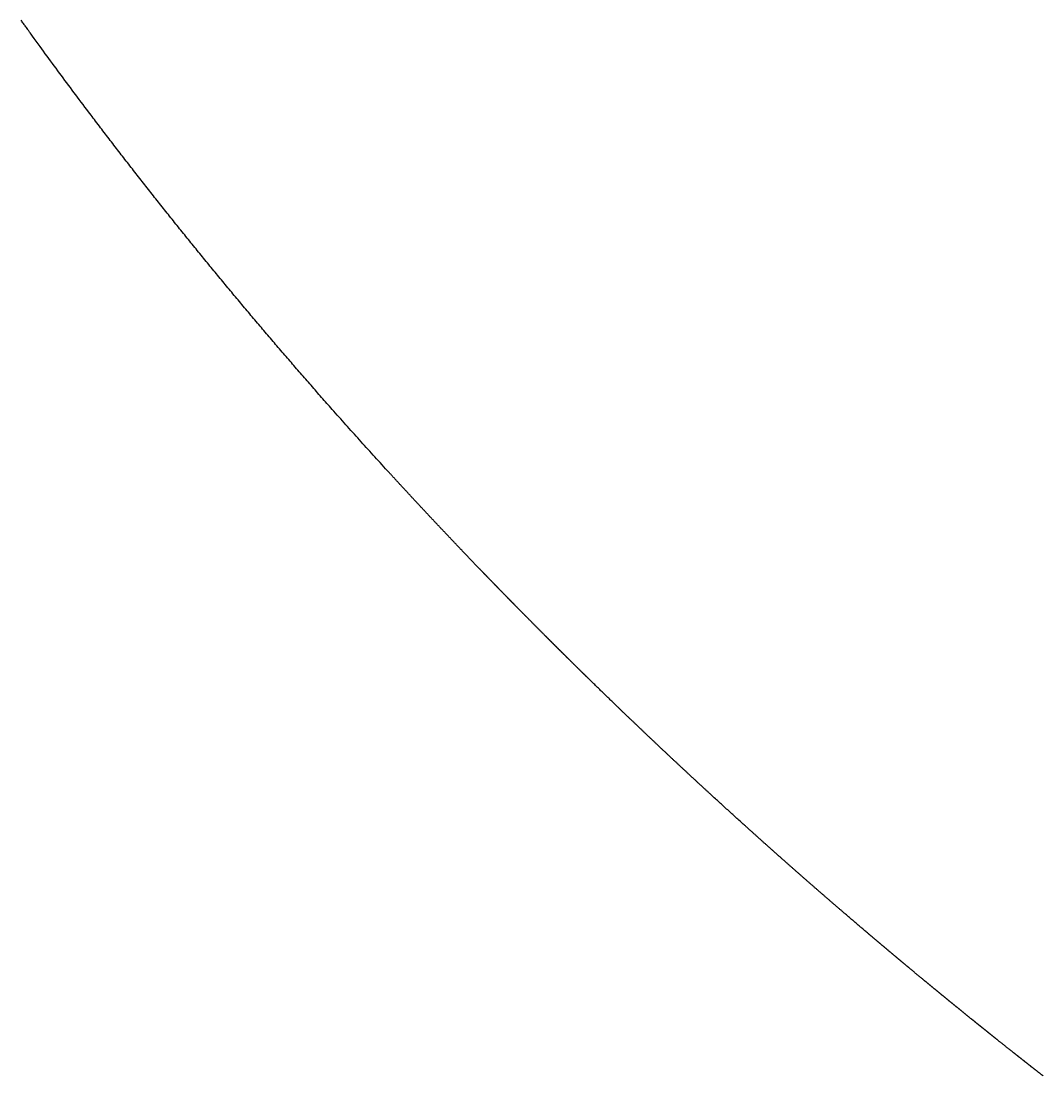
# Model space of a CAD drawing. Header units: millimetres. Extents: x 0 to 2438, y 0 to 1219.
# Drawn here: x 917.3 to 922.85, y 143 to 148.73 of the extents above; entities that cross this region are included whole.
import ezdxf

# ---------------------------------------------------------------- set-up
doc = ezdxf.new("R2010")
doc.units = ezdxf.units.MM
doc.layers.add('TEST_CUT_FIRST', color=1, linetype='Continuous')

msp = doc.modelspace()

# ---------------------------------------------------------------- linework, layer by layer
at = {"layer": 'TEST_CUT_FIRST'}
msp.add_lwpolyline([(922.8479, 142.9977), (922.8462, 142.999), (922.8446, 143.0002), (922.8429, 143.0015), (922.8413, 143.0028), (922.8396, 143.0041), (922.838, 143.0054), (922.8364, 143.0067), (922.8347, 143.0079), (922.8331, 143.0092), (922.8314, 143.0105), (922.8298, 143.0118), (922.8281, 143.0131), (922.8265, 143.0144), (922.8249, 143.0157), (922.8232, 143.0169), (922.8216, 143.0182), (922.8199, 143.0195), (922.8183, 143.0208), (922.8166, 143.0221), (922.815, 143.0234), (922.8133, 143.0247), (922.8117, 143.0259), (922.8101, 143.0272), (922.8084, 143.0285), (922.8068, 143.0298), (922.8051, 143.0311), (922.8035, 143.0324), (922.8018, 143.0337), (922.8002, 143.0349), (922.7986, 143.0362), (922.7969, 143.0375), (922.7953, 143.0388), (922.7936, 143.0401), (922.792, 143.0414), (922.7904, 143.0427), (922.7887, 143.044), (922.7871, 143.0452), (922.7854, 143.0465), (922.7838, 143.0478), (922.7821, 143.0491), (922.7805, 143.0504), (922.7789, 143.0517), (922.7772, 143.053), (922.7756, 143.0543), (922.7739, 143.0556), (922.7723, 143.0568), (922.7707, 143.0581), (922.769, 143.0594), (922.7674, 143.0607), (922.7657, 143.062), (922.7641, 143.0633), (922.7625, 143.0646), (922.7608, 143.0659), (922.7592, 143.0672), (922.7575, 143.0684), (922.7559, 143.0697), (922.7543, 143.071), (922.7526, 143.0723), (922.751, 143.0736), (922.7493, 143.0749), (922.7477, 143.0762), (922.7461, 143.0775), (922.7444, 143.0788), (922.7428, 143.0801), (922.7411, 143.0813), (922.7395, 143.0826), (922.7379, 143.0839), (922.7362, 143.0852), (922.7346, 143.0865), (922.7329, 143.0878), (922.7313, 143.0891), (922.7297, 143.0904), (922.728, 143.0917), (922.7264, 143.093), (922.7247, 143.0943), (922.7231, 143.0956), (922.7215, 143.0968), (922.7198, 143.0981), (922.7182, 143.0994), (922.7166, 143.1007), (922.7149, 143.102), (922.7133, 143.1033), (922.7116, 143.1046), (922.71, 143.1059), (922.7084, 143.1072), (922.7067, 143.1085), (922.7051, 143.1098), (922.7035, 143.1111), (922.7018, 143.1124), (922.7002, 143.1137), (922.6986, 143.1149), (922.6969, 143.1162), (922.6953, 143.1175), (922.6936, 143.1189), (922.6919, 143.1202), (922.6903, 143.1215), (922.6887, 143.1227), (922.6872, 143.1239), (922.6857, 143.1251), (922.6841, 143.1264), (922.6822, 143.1279), (922.68, 143.1296), (922.6776, 143.1315), (922.6751, 143.1335), (922.6726, 143.1355), (922.6701, 143.1375), (922.6677, 143.1394), (922.6654, 143.1412), (922.663, 143.1431), (922.6606, 143.145), (922.6582, 143.1469), (922.6558, 143.1488), (922.6534, 143.1507), (922.651, 143.1526), (922.6486, 143.1545), (922.6462, 143.1564), (922.6438, 143.1583), (922.6414, 143.1602), (922.639, 143.1621), (922.6366, 143.164), (922.6342, 143.1659), (922.6318, 143.1679), (922.6294, 143.1698), (922.627, 143.1717), (922.6247, 143.1736), (922.6223, 143.1754), (922.62, 143.1773), (922.6176, 143.1792), (922.6151, 143.1812), (922.6124, 143.1833), (922.6098, 143.1854), (922.6074, 143.1873), (922.6055, 143.1888), (922.6042, 143.1898), (922.6035, 143.1904), (922.6029, 143.1909), (922.6025, 143.1912), (922.6018, 143.1917), (922.6011, 143.1924), (922.6002, 143.193), (922.5994, 143.1937), (922.5986, 143.1943), (922.5978, 143.1949), (922.5971, 143.1955), (922.5964, 143.1961), (922.5956, 143.1967), (922.5948, 143.1973), (922.5941, 143.1979), (922.5933, 143.1985), (922.5926, 143.1991), (922.5918, 143.1998), (922.591, 143.2004), (922.5903, 143.201), (922.5895, 143.2016), (922.5887, 143.2022), (922.588, 143.2028), (922.5872, 143.2034), (922.5865, 143.204), (922.5857, 143.2046), (922.5849, 143.2052), (922.5842, 143.2058), (922.5834, 143.2064), (922.5827, 143.207), (922.5819, 143.2077), (922.5811, 143.2083), (922.5804, 143.2089), (922.5796, 143.2095), (922.5789, 143.2101), (922.5781, 143.2107), (922.5773, 143.2113), (922.5766, 143.2119), (922.5758, 143.2125), (922.575, 143.2131), (922.5743, 143.2137), (922.5735, 143.2143), (922.5728, 143.2149), (922.572, 143.2156), (922.5712, 143.2162), (922.5705, 143.2168), (922.5697, 143.2174), (922.569, 143.218), (922.5682, 143.2186), (922.5674, 143.2192), (922.5667, 143.2198), (922.5659, 143.2204), (922.5652, 143.221), (922.5644, 143.2216), (922.5636, 143.2222), (922.5629, 143.2229), (922.5621, 143.2235), (922.5614, 143.2241), (922.5606, 143.2247), (922.5598, 143.2253), (922.5591, 143.2259), (922.5583, 143.2265), (922.5576, 143.2271), (922.5568, 143.2277), (922.556, 143.2283), (922.5553, 143.2289), (922.5545, 143.2296), (922.5537, 143.2302), (922.553, 143.2308), (922.5522, 143.2314), (922.5515, 143.232), (922.5507, 143.2326), (922.5499, 143.2332), (922.5492, 143.2338), (922.5484, 143.2344), (922.5477, 143.235), (922.5469, 143.2356), (922.5461, 143.2363), (922.5454, 143.2369), (922.5446, 143.2375), (922.5439, 143.2381), (922.5431, 143.2387), (922.5423, 143.2393), (922.5416, 143.2399), (922.5408, 143.2405), (922.5401, 143.2411), (922.5393, 143.2417), (922.5385, 143.2423), (922.5378, 143.243), (922.537, 143.2436), (922.5363, 143.2442), (922.5355, 143.2448), (922.5347, 143.2454), (922.534, 143.246), (922.5332, 143.2466), (922.5325, 143.2472), (922.5317, 143.2478), (922.5309, 143.2484), (922.5302, 143.2491), (922.5294, 143.2497), (922.5287, 143.2503), (922.5279, 143.2509), (922.5271, 143.2515), (922.5264, 143.2521), (922.5256, 143.2527), (922.5249, 143.2533), (922.5241, 143.2539), (922.5233, 143.2545), (922.5226, 143.2552), (922.5218, 143.2558), (922.5211, 143.2564), (922.5203, 143.257), (922.5195, 143.2576), (922.5188, 143.2582), (922.518, 143.2588), (922.5173, 143.2594), (922.5165, 143.26), (922.5157, 143.2606), (922.515, 143.2613), (922.5142, 143.2619), (922.5135, 143.2625), (922.5127, 143.2631), (922.512, 143.2637), (922.5112, 143.2643), (922.5104, 143.2649), (922.5097, 143.2655), (922.5089, 143.2661), (922.5082, 143.2667), (922.5074, 143.2674), (922.5066, 143.268), (922.5059, 143.2686), (922.5051, 143.2692), (922.5044, 143.2698), (922.5036, 143.2704), (922.5028, 143.271), (922.5021, 143.2716), (922.5013, 143.2722), (922.5006, 143.2729), (922.4998, 143.2735), (922.499, 143.2741), (922.4983, 143.2747), (922.4975, 143.2753), (922.4968, 143.2759), (922.496, 143.2765), (922.4952, 143.2771), (922.4945, 143.2777), (922.4937, 143.2784), (922.493, 143.279), (922.4922, 143.2796), (922.4915, 143.2802), (922.4907, 143.2808), (922.4899, 143.2814), (922.4892, 143.282), (922.4884, 143.2826), (922.4877, 143.2832), (922.4869, 143.2839), (922.4861, 143.2845), (922.4854, 143.2851), (922.4846, 143.2857), (922.4839, 143.2863), (922.4831, 143.2869), (922.4823, 143.2875), (922.4816, 143.2881), (922.4808, 143.2887), (922.4801, 143.2894), (922.4793, 143.29), (922.4786, 143.2906), (922.4778, 143.2912), (922.477, 143.2918), (922.4763, 143.2924), (922.4755, 143.293), (922.4748, 143.2936), (922.474, 143.2942), (922.4732, 143.2949), (922.4725, 143.2955), (922.4717, 143.2961), (922.471, 143.2967), (922.4702, 143.2973), (922.4694, 143.2979), (922.4687, 143.2985), (922.4679, 143.2991), (922.4672, 143.2997), (922.4664, 143.3003), (922.4657, 143.301), (922.4649, 143.3016), (922.4641, 143.3023), (922.4633, 143.3029), (922.4626, 143.3034), (922.4621, 143.3039), (922.4615, 143.3044), (922.4607, 143.305), (922.4596, 143.3059), (922.4581, 143.3071), (922.4563, 143.3086), (922.4543, 143.3102), (922.4522, 143.3118), (922.4503, 143.3134), (922.4485, 143.3149), (922.4467, 143.3163), (922.4449, 143.3178), (922.4431, 143.3192), (922.4412, 143.3207), (922.4394, 143.3222), (922.4375, 143.3237), (922.4357, 143.3252), (922.4338, 143.3267), (922.432, 143.3282), (922.4301, 143.3297), (922.4283, 143.3312), (922.4265, 143.3327), (922.4246, 143.3341), (922.4228, 143.3356), (922.4209, 143.3371), (922.4191, 143.3386), (922.4173, 143.3401), (922.4154, 143.3416), (922.4136, 143.3431), (922.4118, 143.3445), (922.41, 143.346), (922.4081, 143.3476), (922.4061, 143.3492), (922.4042, 143.3507), (922.4023, 143.3522), (922.4007, 143.3535), (922.3994, 143.3546), (922.3983, 143.3555), (922.3974, 143.3563), (922.3964, 143.357), (922.3954, 143.3579), (922.3943, 143.3587), (922.3932, 143.3596), (922.3921, 143.3606), (922.391, 143.3614), (922.3899, 143.3623), (922.3888, 143.3632), (922.3878, 143.3641), (922.3867, 143.3649), (922.3856, 143.3658), (922.3845, 143.3667), (922.3834, 143.3676), (922.3824, 143.3685), (922.3813, 143.3693), (922.3802, 143.3702), (922.3791, 143.3711), (922.378, 143.372), (922.377, 143.3729), (922.3759, 143.3737), (922.3748, 143.3746), (922.3737, 143.3755), (922.3726, 143.3764), (922.3716, 143.3772), (922.3705, 143.3781), (922.3694, 143.379), (922.3683, 143.3799), (922.3672, 143.3808), (922.3662, 143.3816), (922.3651, 143.3825), (922.364, 143.3834), (922.3629, 143.3843), (922.3618, 143.3852), (922.3608, 143.386), (922.3597, 143.3869), (922.3586, 143.3878), (922.3575, 143.3887), (922.3564, 143.3896), (922.3554, 143.3904), (922.3543, 143.3913), (922.3532, 143.3922), (922.3521, 143.3931), (922.351, 143.394), (922.35, 143.3948), (922.3489, 143.3957), (922.3478, 143.3966), (922.3467, 143.3975), (922.3456, 143.3984), (922.3446, 143.3992), (922.3435, 143.4001), (922.3424, 143.401), (922.3413, 143.4019), (922.3402, 143.4028), (922.3392, 143.4036), (922.3381, 143.4045), (922.337, 143.4054), (922.3359, 143.4063), (922.3349, 143.4072), (922.3338, 143.408), (922.3327, 143.4089), (922.3316, 143.4098), (922.3305, 143.4107), (922.3295, 143.4116), (922.3284, 143.4124), (922.3273, 143.4133), (922.3262, 143.4142), (922.3251, 143.4151), (922.3241, 143.416), (922.323, 143.4169), (922.3219, 143.4177), (922.3208, 143.4186), (922.3198, 143.4195), (922.3187, 143.4204), (922.3176, 143.4213), (922.3165, 143.4221), (922.3154, 143.423), (922.3144, 143.4239), (922.3133, 143.4248), (922.3122, 143.4257), (922.3111, 143.4266), (922.3101, 143.4274), (922.309, 143.4283), (922.3079, 143.4292), (922.3068, 143.4301), (922.3057, 143.431), (922.3047, 143.4319), (922.3036, 143.4327), (922.3025, 143.4336), (922.3014, 143.4345), (922.3004, 143.4354), (922.2993, 143.4363), (922.2982, 143.4371), (922.2971, 143.438), (922.296, 143.4389), (922.295, 143.4398), (922.2939, 143.4407), (922.2928, 143.4416), (922.2917, 143.4424), (922.2907, 143.4433), (922.2896, 143.4442), (922.2885, 143.4451), (922.2874, 143.446), (922.2863, 143.4469), (922.2853, 143.4477), (922.2842, 143.4486), (922.2831, 143.4495), (922.282, 143.4504), (922.281, 143.4513), (922.2799, 143.4522), (922.2788, 143.453), (922.2777, 143.4539), (922.2767, 143.4548), (922.2756, 143.4557), (922.2745, 143.4566), (922.2734, 143.4575), (922.2723, 143.4583), (922.2713, 143.4592), (922.2702, 143.4601), (922.2691, 143.461), (922.268, 143.4619), (922.267, 143.4628), (922.2659, 143.4637), (922.2648, 143.4645), (922.2637, 143.4654), (922.2627, 143.4663), (922.2616, 143.4672), (922.2605, 143.4681), (922.2594, 143.469), (922.2583, 143.4698), (922.2573, 143.4707), (922.2562, 143.4716), (922.2551, 143.4725), (922.254, 143.4734), (922.253, 143.4743), (922.2519, 143.4752), (922.2508, 143.476), (922.2497, 143.4769), (922.2487, 143.4778), (922.2476, 143.4787), (922.2465, 143.4796), (922.2454, 143.4805), (922.2444, 143.4814), (922.2433, 143.4822), (922.2422, 143.4831), (922.2411, 143.484), (922.2401, 143.4849), (922.239, 143.4858), (922.2379, 143.4867), (922.2368, 143.4876), (922.2358, 143.4884), (922.2347, 143.4893), (922.2336, 143.4902), (922.2325, 143.4911), (922.2315, 143.492), (922.2304, 143.4929), (922.2293, 143.4938), (922.2282, 143.4946), (922.2272, 143.4955), (922.2261, 143.4964), (922.225, 143.4973), (922.2239, 143.4982), (922.2229, 143.4991), (922.2218, 143.5), (922.2207, 143.5008), (922.2196, 143.5017), (922.2186, 143.5026), (922.2175, 143.5035), (922.2164, 143.5044), (922.2153, 143.5053), (922.2143, 143.5062), (922.2132, 143.5071), (922.2121, 143.5079), (922.211, 143.5088), (922.2099, 143.5097), (922.2089, 143.5106), (922.2078, 143.5115), (922.2067, 143.5124), (922.2057, 143.5133), (922.2046, 143.5141), (922.2035, 143.515), (922.2024, 143.5159), (922.2013, 143.5169), (922.2002, 143.5178), (922.1991, 143.5187), (922.1981, 143.5195), (922.1973, 143.5202), (922.1964, 143.5209), (922.1953, 143.5218), (922.1938, 143.523), (922.1919, 143.5246), (922.1897, 143.5265), (922.1873, 143.5285), (922.1848, 143.5305), (922.1825, 143.5324), (922.1802, 143.5343), (922.178, 143.5361), (922.1758, 143.538), (922.1736, 143.5398), (922.1713, 143.5417), (922.1691, 143.5436), (922.1668, 143.5454), (922.1645, 143.5473), (922.1623, 143.5492), (922.16, 143.551), (922.1578, 143.5529), (922.1555, 143.5548), (922.1533, 143.5566), (922.151, 143.5585), (922.1488, 143.5604), (922.1465, 143.5623), (922.1442, 143.5641), (922.142, 143.566), (922.1398, 143.5679), (922.1376, 143.5697), (922.1353, 143.5715), (922.1331, 143.5734), (922.1307, 143.5753), (922.1283, 143.5774), (922.1259, 143.5794), (922.1237, 143.5812), (922.1217, 143.5828), (922.1202, 143.5841), (922.1191, 143.5851), (922.118, 143.5859), (922.117, 143.5868), (922.1159, 143.5877), (922.1148, 143.5886), (922.1135, 143.5897), (922.1123, 143.5907), (922.1111, 143.5917), (922.1099, 143.5927), (922.1088, 143.5936), (922.1076, 143.5946), (922.1064, 143.5956), (922.1053, 143.5966), (922.1041, 143.5976), (922.1029, 143.5985), (922.1017, 143.5995), (922.1005, 143.6005), (922.0994, 143.6015), (922.0982, 143.6025), (922.097, 143.6034), (922.0958, 143.6044), (922.0947, 143.6054), (922.0935, 143.6064), (922.0923, 143.6074), (922.0911, 143.6084), (922.0899, 143.6093), (922.0888, 143.6103), (922.0876, 143.6113), (922.0864, 143.6123), (922.0852, 143.6133), (922.0841, 143.6143), (922.0829, 143.6152), (922.0817, 143.6162), (922.0805, 143.6172), (922.0793, 143.6182), (922.0782, 143.6192), (922.077, 143.6202), (922.0758, 143.6211), (922.0746, 143.6221), (922.0735, 143.6231), (922.0723, 143.6241), (922.0711, 143.6251), (922.0699, 143.6261), (922.0688, 143.627), (922.0676, 143.628), (922.0664, 143.629), (922.0652, 143.63), (922.064, 143.631), (922.0629, 143.632), (922.0617, 143.6329), (922.0605, 143.6339), (922.0593, 143.6349), (922.0582, 143.6359), (922.057, 143.6369), (922.0558, 143.6379), (922.0546, 143.6389), (922.0535, 143.6398), (922.0523, 143.6408), (922.0511, 143.6418), (922.0499, 143.6428), (922.0488, 143.6438), (922.0476, 143.6448), (922.0464, 143.6457), (922.0452, 143.6467), (922.0441, 143.6477), (922.0429, 143.6487), (922.0417, 143.6497), (922.0405, 143.6507), (922.0394, 143.6517), (922.0382, 143.6526), (922.037, 143.6536), (922.0358, 143.6546), (922.0347, 143.6556), (922.0335, 143.6566), (922.0323, 143.6576), (922.0311, 143.6586), (922.03, 143.6595), (922.0288, 143.6605), (922.0276, 143.6615), (922.0264, 143.6625), (922.0253, 143.6635), (922.0241, 143.6645), (922.0229, 143.6655), (922.0217, 143.6665), (922.0206, 143.6674), (922.0194, 143.6684), (922.0182, 143.6694), (922.017, 143.6704), (922.0159, 143.6714), (922.0147, 143.6724), (922.0135, 143.6734), (922.0123, 143.6743), (922.0112, 143.6753), (922.01, 143.6763), (922.0088, 143.6773), (922.0076, 143.6783), (922.0065, 143.6793), (922.0053, 143.6803), (922.0041, 143.6813), (922.0029, 143.6822), (922.0018, 143.6832), (922.0006, 143.6842), (921.9994, 143.6852), (921.9982, 143.6862), (921.9971, 143.6872), (921.9959, 143.6882), (921.9947, 143.6892), (921.9935, 143.6902), (921.9924, 143.6911), (921.9912, 143.6921), (921.99, 143.6931), (921.9888, 143.6941), (921.9877, 143.6951), (921.9865, 143.6961), (921.9853, 143.6971), (921.9842, 143.6981), (921.983, 143.699), (921.9818, 143.7), (921.9806, 143.701), (921.9795, 143.702), (921.9783, 143.703), (921.9771, 143.704), (921.9759, 143.705), (921.9748, 143.706), (921.9736, 143.707), (921.9724, 143.7079), (921.9713, 143.7089), (921.9701, 143.7099), (921.9689, 143.7109), (921.9677, 143.7119), (921.9666, 143.7129), (921.9654, 143.7139), (921.9642, 143.7149), (921.963, 143.7159), (921.9619, 143.7169), (921.9607, 143.7178), (921.9595, 143.7188), (921.9584, 143.7198), (921.9572, 143.7208), (921.956, 143.7218), (921.9548, 143.7228), (921.9537, 143.7238), (921.9525, 143.7248), (921.9513, 143.7258), (921.9501, 143.7268), (921.949, 143.7277), (921.9478, 143.7287), (921.9466, 143.7297), (921.9455, 143.7307), (921.9443, 143.7317), (921.9431, 143.7327), (921.9419, 143.7337), (921.9408, 143.7347), (921.9396, 143.7357), (921.9384, 143.7367), (921.9373, 143.7377), (921.9361, 143.7387), (921.9349, 143.7396), (921.9337, 143.7406), (921.9326, 143.7416), (921.9314, 143.7426), (921.9302, 143.7436), (921.9291, 143.7446), (921.9279, 143.7456), (921.9267, 143.7466), (921.9255, 143.7476), (921.9244, 143.7486), (921.9232, 143.7496), (921.922, 143.7506), (921.9209, 143.7515), (921.9197, 143.7525), (921.9185, 143.7535), (921.9174, 143.7545), (921.9162, 143.7555), (921.915, 143.7565), (921.9138, 143.7575), (921.9126, 143.7585), (921.9115, 143.7595), (921.9103, 143.7605), (921.9092, 143.7614), (921.908, 143.7624), (921.9069, 143.7634), (921.9056, 143.7645), (921.9043, 143.7656), (921.9031, 143.7666), (921.9019, 143.7676), (921.901, 143.7684), (921.9003, 143.769), (921.8995, 143.7696), (921.8983, 143.7707), (921.8963, 143.7724), (921.8931, 143.7751), (921.8891, 143.7785), (921.8846, 143.7823), (921.8801, 143.7861), (921.8758, 143.7898), (921.8718, 143.7932), (921.8678, 143.7966), (921.8639, 143.7999), (921.86, 143.8033), (921.8559, 143.8067), (921.8519, 143.8102), (921.8478, 143.8137), (921.8437, 143.8171), (921.8397, 143.8206), (921.8357, 143.824), (921.8316, 143.8275), (921.8276, 143.8309), (921.8236, 143.8343), (921.8195, 143.8378), (921.8155, 143.8413), (921.8115, 143.8447), (921.8074, 143.8482), (921.8034, 143.8516), (921.7994, 143.8551), (921.7954, 143.8585), (921.7914, 143.8619), (921.7874, 143.8653), (921.7833, 143.8689), (921.779, 143.8725), (921.7748, 143.8761), (921.7708, 143.8796), (921.7672, 143.8827), (921.7639, 143.8855), (921.7611, 143.8879), (921.7584, 143.8903), (921.7557, 143.8925), (921.7529, 143.8949), (921.7501, 143.8974), (921.7472, 143.8999), (921.7443, 143.9024), (921.7414, 143.9049), (921.7385, 143.9073), (921.7357, 143.9098), (921.7328, 143.9122), (921.73, 143.9147), (921.7271, 143.9172), (921.7243, 143.9196), (921.7214, 143.9221), (921.7186, 143.9246), (921.7157, 143.927), (921.7128, 143.9295), (921.71, 143.932), (921.7071, 143.9344), (921.7043, 143.9369), (921.7014, 143.9394), (921.6986, 143.9418), (921.6957, 143.9443), (921.6929, 143.9468), (921.69, 143.9492), (921.6872, 143.9517), (921.6843, 143.9542), (921.6815, 143.9566), (921.6786, 143.9591), (921.6758, 143.9616), (921.6729, 143.964), (921.6701, 143.9665), (921.6672, 143.969), (921.6644, 143.9715), (921.6615, 143.9739), (921.6587, 143.9764), (921.6558, 143.9789), (921.653, 143.9813), (921.6501, 143.9838), (921.6473, 143.9863), (921.6444, 143.9888), (921.6416, 143.9912), (921.6387, 143.9937), (921.6359, 143.9962), (921.633, 143.9987), (921.6302, 144.0011), (921.6273, 144.0036), (921.6245, 144.0061), (921.6217, 144.0086), (921.6188, 144.011), (921.616, 144.0135), (921.6131, 144.016), (921.6103, 144.0185), (921.6074, 144.021), (921.6046, 144.0234), (921.6017, 144.0259), (921.5989, 144.0284), (921.5961, 144.0309), (921.5932, 144.0334), (921.5904, 144.0358), (921.5875, 144.0383), (921.5847, 144.0408), (921.5819, 144.0433), (921.579, 144.0458), (921.5762, 144.0482), (921.5733, 144.0507), (921.5705, 144.0532), (921.5677, 144.0557), (921.5648, 144.0582), (921.562, 144.0607), (921.5591, 144.0632), (921.5563, 144.0656), (921.5535, 144.0681), (921.5506, 144.0706), (921.5478, 144.0731), (921.545, 144.0756), (921.5421, 144.0781), (921.5393, 144.0806), (921.5364, 144.083), (921.5336, 144.0855), (921.5308, 144.088), (921.5279, 144.0905), (921.5251, 144.093), (921.5223, 144.0955), (921.5194, 144.098), (921.5166, 144.1005), (921.5138, 144.103), (921.5109, 144.1055), (921.5081, 144.1079), (921.5053, 144.1104), (921.5024, 144.1129), (921.4996, 144.1154), (921.4968, 144.1179), (921.494, 144.1204), (921.4911, 144.1229), (921.4883, 144.1254), (921.4855, 144.1279), (921.4826, 144.1304), (921.4798, 144.1329), (921.477, 144.1354), (921.4741, 144.1379), (921.4713, 144.1404), (921.4685, 144.1429), (921.4657, 144.1454), (921.4628, 144.1479), (921.46, 144.1504), (921.4572, 144.1529), (921.4544, 144.1554), (921.4515, 144.1579), (921.4487, 144.1604), (921.4459, 144.1629), (921.4431, 144.1654), (921.4402, 144.1679), (921.4374, 144.1704), (921.4346, 144.1729), (921.4318, 144.1754), (921.4289, 144.1779), (921.4261, 144.1804), (921.4233, 144.1829), (921.4205, 144.1854), (921.4176, 144.1879), (921.4148, 144.1904), (921.412, 144.1929), (921.4092, 144.1954), (921.4064, 144.1979), (921.4035, 144.2004), (921.4007, 144.2029), (921.3979, 144.2054), (921.3951, 144.2079), (921.3923, 144.2104), (921.3894, 144.2129), (921.3866, 144.2154), (921.3838, 144.2179), (921.381, 144.2204), (921.3782, 144.223), (921.3754, 144.2255), (921.3725, 144.228), (921.3697, 144.2305), (921.3669, 144.233), (921.3641, 144.2355), (921.3613, 144.238), (921.3585, 144.2405), (921.3556, 144.243), (921.3528, 144.2455), (921.35, 144.2481), (921.3472, 144.2506), (921.3444, 144.2531), (921.3416, 144.2556), (921.3388, 144.2581), (921.3359, 144.2606), (921.3331, 144.2631), (921.3303, 144.2656), (921.3275, 144.2682), (921.3247, 144.2707), (921.3219, 144.2732), (921.3191, 144.2757), (921.3163, 144.2782), (921.3135, 144.2807), (921.3106, 144.2833), (921.3078, 144.2858), (921.305, 144.2883), (921.3022, 144.2908), (921.2994, 144.2933), (921.2966, 144.2959), (921.2938, 144.2984), (921.291, 144.3009), (921.2882, 144.3034), (921.2854, 144.3059), (921.2826, 144.3085), (921.2798, 144.311), (921.277, 144.3135), (921.2742, 144.316), (921.2713, 144.3185), (921.2685, 144.3211), (921.2657, 144.3236), (921.2629, 144.3261), (921.2601, 144.3286), (921.2573, 144.3312), (921.2546, 144.3336), (921.2518, 144.3361), (921.249, 144.3387), (921.2461, 144.3413), (921.2432, 144.3439), (921.2403, 144.3465), (921.2375, 144.349), (921.2349, 144.3514), (921.2326, 144.3535), (921.2302, 144.3556), (921.2274, 144.3582), (921.2237, 144.3615), (921.219, 144.3658), (921.2134, 144.3708), (921.2074, 144.3762), (921.2013, 144.3817), (921.1955, 144.387), (921.1898, 144.3921), (921.1844, 144.3971), (921.1789, 144.402), (921.1734, 144.407), (921.1678, 144.4121), (921.1621, 144.4172), (921.1565, 144.4223), (921.1509, 144.4274), (921.1453, 144.4325), (921.1397, 144.4376), (921.1342, 144.4427), (921.1286, 144.4477), (921.123, 144.4528), (921.1174, 144.4579), (921.1118, 144.463), (921.1062, 144.4682), (921.1006, 144.4733), (921.095, 144.4784), (921.0895, 144.4834), (921.0841, 144.4884), (921.0786, 144.4934), (921.073, 144.4985), (921.0672, 144.5038), (921.0612, 144.5094), (921.0552, 144.5148), (921.0497, 144.5199), (921.045, 144.5242), (921.0413, 144.5276), (921.0385, 144.5302), (921.0361, 144.5324), (921.0338, 144.5345), (921.0313, 144.5368), (921.0285, 144.5394), (921.0256, 144.5421), (921.0227, 144.5447), (921.0198, 144.5473), (921.017, 144.5499), (921.0143, 144.5524), (921.0115, 144.555), (921.0088, 144.5575), (921.006, 144.5601), (921.0032, 144.5627), (921.0004, 144.5652), (920.9976, 144.5678), (920.9949, 144.5704), (920.9921, 144.5729), (920.9893, 144.5755), (920.9865, 144.5781), (920.9837, 144.5806), (920.981, 144.5832), (920.9782, 144.5858), (920.9754, 144.5883), (920.9726, 144.5909), (920.9698, 144.5935), (920.9671, 144.596), (920.9643, 144.5986), (920.9615, 144.6012), (920.9587, 144.6037), (920.956, 144.6063), (920.9532, 144.6089), (920.9504, 144.6115), (920.9476, 144.614), (920.9449, 144.6166), (920.9421, 144.6192), (920.9393, 144.6217), (920.9365, 144.6243), (920.9338, 144.6269), (920.931, 144.6295), (920.9282, 144.632), (920.9254, 144.6346), (920.9227, 144.6372), (920.9199, 144.6398), (920.9171, 144.6423), (920.9144, 144.6449), (920.9116, 144.6475), (920.9088, 144.6501), (920.9061, 144.6526), (920.9033, 144.6552), (920.9005, 144.6578), (920.8977, 144.6604), (920.895, 144.6629), (920.8922, 144.6655), (920.8894, 144.6681), (920.8867, 144.6707), (920.8839, 144.6733), (920.8811, 144.6758), (920.8784, 144.6784), (920.8756, 144.681), (920.8728, 144.6836), (920.8701, 144.6862), (920.8673, 144.6887), (920.8645, 144.6913), (920.8618, 144.6939), (920.859, 144.6965), (920.8563, 144.6991), (920.8535, 144.7017), (920.8507, 144.7042), (920.848, 144.7068), (920.8452, 144.7094), (920.8424, 144.712), (920.8397, 144.7146), (920.8369, 144.7172), (920.8342, 144.7198), (920.8314, 144.7223), (920.8286, 144.7249), (920.8259, 144.7275), (920.8231, 144.7301), (920.8204, 144.7327), (920.8176, 144.7353), (920.8148, 144.7379), (920.8121, 144.7405), (920.8093, 144.743), (920.8066, 144.7456), (920.8038, 144.7482), (920.801, 144.7508), (920.7983, 144.7534), (920.7955, 144.756), (920.7928, 144.7586), (920.79, 144.7612), (920.7873, 144.7638), (920.7845, 144.7664), (920.7818, 144.769), (920.779, 144.7715), (920.7762, 144.7741), (920.7735, 144.7767), (920.7707, 144.7793), (920.768, 144.7819), (920.7652, 144.7845), (920.7625, 144.7871), (920.7597, 144.7897), (920.757, 144.7923), (920.7542, 144.7949), (920.7515, 144.7975), (920.7487, 144.8001), (920.746, 144.8027), (920.7432, 144.8053), (920.7405, 144.8079), (920.7377, 144.8105), (920.735, 144.8131), (920.7322, 144.8157), (920.7295, 144.8183), (920.7267, 144.8209), (920.724, 144.8235), (920.7212, 144.8261), (920.7185, 144.8287), (920.7157, 144.8313), (920.713, 144.8339), (920.7102, 144.8365), (920.7075, 144.8391), (920.7048, 144.8417), (920.702, 144.8443), (920.6993, 144.8469), (920.6965, 144.8495), (920.6938, 144.8521), (920.691, 144.8547), (920.6883, 144.8573), (920.6855, 144.8599), (920.6828, 144.8625), (920.6801, 144.8651), (920.6773, 144.8677), (920.6746, 144.8704), (920.6718, 144.873), (920.6691, 144.8756), (920.6664, 144.8782), (920.6636, 144.8808), (920.6609, 144.8834), (920.6581, 144.886), (920.6554, 144.8886), (920.6527, 144.8912), (920.6499, 144.8938), (920.6472, 144.8964), (920.6444, 144.899), (920.6417, 144.9017), (920.639, 144.9043), (920.6362, 144.9069), (920.6335, 144.9095), (920.6308, 144.9121), (920.628, 144.9147), (920.6253, 144.9173), (920.6226, 144.9199), (920.6198, 144.9226), (920.6171, 144.9252), (920.6144, 144.9278), (920.6116, 144.9304), (920.6089, 144.933), (920.6062, 144.9356), (920.6034, 144.9383), (920.6007, 144.9409), (920.598, 144.9435), (920.5952, 144.9461), (920.5925, 144.9487), (920.5898, 144.9513), (920.587, 144.954), (920.5843, 144.9566), (920.5816, 144.9592), (920.5788, 144.9618), (920.5761, 144.9644), (920.5734, 144.9671), (920.5707, 144.9697), (920.5679, 144.9723), (920.5652, 144.9749), (920.5625, 144.9775), (920.5597, 144.9802), (920.557, 144.9828), (920.5543, 144.9854), (920.5516, 144.988), (920.5488, 144.9906), (920.5461, 144.9933), (920.5434, 144.9959), (920.5407, 144.9985), (920.5379, 145.0011), (920.5352, 145.0038), (920.5324, 145.0065), (920.5297, 145.0091), (920.527, 145.0116), (920.5245, 145.0141), (920.522, 145.0165), (920.5193, 145.0191), (920.5162, 145.0222), (920.5125, 145.0257), (920.5085, 145.0296), (920.5043, 145.0336), (920.5, 145.0378), (920.4959, 145.0418), (920.4918, 145.0457), (920.4878, 145.0495), (920.4839, 145.0534), (920.4799, 145.0573), (920.4758, 145.0612), (920.4718, 145.0651), (920.4677, 145.069), (920.4637, 145.0729), (920.4597, 145.0768), (920.4556, 145.0807), (920.4516, 145.0847), (920.4476, 145.0886), (920.4436, 145.0925), (920.4396, 145.0964), (920.4355, 145.1003), (920.4315, 145.1043), (920.4274, 145.1082), (920.4234, 145.1121), (920.4194, 145.116), (920.4155, 145.1198), (920.4116, 145.1236), (920.4076, 145.1275), (920.4034, 145.1317), (920.3989, 145.136), (920.3945, 145.1403), (920.3905, 145.1442), (920.3873, 145.1474), (920.3851, 145.1494), (920.3838, 145.1508), (920.3829, 145.1516), (920.382, 145.1525), (920.381, 145.1535), (920.3797, 145.1548), (920.3782, 145.1562), (920.3768, 145.1576), (920.3754, 145.1589), (920.3741, 145.1602), (920.3729, 145.1615), (920.3716, 145.1627), (920.3703, 145.164), (920.369, 145.1653), (920.3677, 145.1666), (920.3663, 145.1678), (920.365, 145.1691), (920.3637, 145.1704), (920.3624, 145.1717), (920.3611, 145.173), (920.3598, 145.1743), (920.3585, 145.1755), (920.3572, 145.1768), (920.3559, 145.1781), (920.3546, 145.1794), (920.3533, 145.1807), (920.352, 145.182), (920.3506, 145.1832), (920.3493, 145.1845), (920.348, 145.1858), (920.3467, 145.1871), (920.3454, 145.1884), (920.3441, 145.1896), (920.3428, 145.1909), (920.3415, 145.1922), (920.3402, 145.1935), (920.3389, 145.1948), (920.3376, 145.1961), (920.3363, 145.1973), (920.335, 145.1986), (920.3337, 145.1999), (920.3324, 145.2012), (920.331, 145.2025), (920.3297, 145.2038), (920.3284, 145.2051), (920.3271, 145.2063), (920.3258, 145.2076), (920.3245, 145.2089), (920.3232, 145.2102), (920.3219, 145.2115), (920.3206, 145.2128), (920.3193, 145.214), (920.318, 145.2153), (920.3167, 145.2166), (920.3154, 145.2179), (920.3141, 145.2192), (920.3128, 145.2205), (920.3115, 145.2218), (920.3102, 145.223), (920.3089, 145.2243), (920.3075, 145.2256), (920.3062, 145.2269), (920.3049, 145.2282), (920.3036, 145.2295), (920.3023, 145.2308), (920.301, 145.232), (920.2997, 145.2333), (920.2984, 145.2346), (920.2971, 145.2359), (920.2958, 145.2372), (920.2945, 145.2385), (920.2932, 145.2398), (920.2919, 145.241), (920.2906, 145.2423), (920.2893, 145.2436), (920.288, 145.2449), (920.2867, 145.2462), (920.2854, 145.2475), (920.2841, 145.2488), (920.2828, 145.25), (920.2815, 145.2513), (920.2802, 145.2526), (920.2789, 145.2539), (920.2776, 145.2552), (920.2763, 145.2565), (920.275, 145.2578), (920.2737, 145.2591), (920.2724, 145.2603), (920.271, 145.2616), (920.2697, 145.2629), (920.2684, 145.2642), (920.2671, 145.2655), (920.2658, 145.2668), (920.2645, 145.2681), (920.2632, 145.2694), (920.2619, 145.2707), (920.2606, 145.2719), (920.2593, 145.2732), (920.258, 145.2745), (920.2567, 145.2758), (920.2554, 145.2771), (920.2541, 145.2784), (920.2528, 145.2797), (920.2515, 145.281), (920.2502, 145.2822), (920.2489, 145.2835), (920.2476, 145.2848), (920.2463, 145.2861), (920.245, 145.2874), (920.2437, 145.2887), (920.2424, 145.29), (920.2411, 145.2913), (920.2398, 145.2926), (920.2385, 145.2939), (920.2372, 145.2951), (920.2359, 145.2964), (920.2346, 145.2977), (920.2333, 145.299), (920.232, 145.3003), (920.2307, 145.3016), (920.2294, 145.3029), (920.2281, 145.3042), (920.2268, 145.3055), (920.2255, 145.3068), (920.2242, 145.308), (920.2229, 145.3093), (920.2216, 145.3106), (920.2203, 145.3119), (920.219, 145.3132), (920.2177, 145.3145), (920.2164, 145.3158), (920.2151, 145.3171), (920.2138, 145.3184), (920.2125, 145.3197), (920.2112, 145.321), (920.2099, 145.3223), (920.2086, 145.3235), (920.2073, 145.3248), (920.206, 145.3261), (920.2047, 145.3274), (920.2034, 145.3287), (920.2021, 145.33), (920.2008, 145.3313), (920.1995, 145.3326), (920.1982, 145.3339), (920.1969, 145.3352), (920.1956, 145.3365), (920.1943, 145.3378), (920.193, 145.3391), (920.1918, 145.3403), (920.1905, 145.3416), (920.1892, 145.3429), (920.1879, 145.3442), (920.1866, 145.3455), (920.1853, 145.3468), (920.184, 145.3481), (920.1827, 145.3494), (920.1814, 145.3507), (920.1801, 145.352), (920.1788, 145.3533), (920.1775, 145.3546), (920.1762, 145.3559), (920.1749, 145.3572), (920.1736, 145.3585), (920.1723, 145.3597), (920.171, 145.361), (920.1697, 145.3623), (920.1684, 145.3636), (920.1671, 145.3649), (920.1658, 145.3662), (920.1645, 145.3675), (920.1632, 145.3688), (920.1619, 145.3701), (920.1606, 145.3714), (920.1593, 145.3727), (920.158, 145.374), (920.1567, 145.3753), (920.1554, 145.3766), (920.1542, 145.3779), (920.1529, 145.3792), (920.1516, 145.3804), (920.1503, 145.3817), (920.149, 145.383), (920.1477, 145.3843), (920.1463, 145.3857), (920.145, 145.3871), (920.1437, 145.3884), (920.1425, 145.3895), (920.1414, 145.3906), (920.1404, 145.3917), (920.1391, 145.393), (920.1373, 145.3947), (920.1351, 145.397), (920.1324, 145.3997), (920.1295, 145.4026), (920.1266, 145.4055), (920.1237, 145.4083), (920.121, 145.411), (920.1184, 145.4137), (920.1158, 145.4163), (920.1131, 145.419), (920.1104, 145.4217), (920.1077, 145.4244), (920.105, 145.4271), (920.1023, 145.4299), (920.0996, 145.4326), (920.0969, 145.4353), (920.0943, 145.438), (920.0916, 145.4407), (920.0889, 145.4434), (920.0862, 145.4461), (920.0835, 145.4488), (920.0808, 145.4515), (920.0781, 145.4542), (920.0754, 145.4569), (920.0728, 145.4596), (920.0701, 145.4623), (920.0675, 145.4649), (920.0648, 145.4676), (920.062, 145.4704), (920.0591, 145.4734), (920.0562, 145.4763), (920.0536, 145.479), (920.0513, 145.4813), (920.0495, 145.4831), (920.0481, 145.4845), (920.0469, 145.4857), (920.0457, 145.4869), (920.0444, 145.4882), (920.043, 145.4896), (920.0416, 145.4911), (920.0401, 145.4926), (920.0387, 145.494), (920.0373, 145.4954), (920.0359, 145.4968), (920.0346, 145.4982), (920.0332, 145.4996), (920.0318, 145.501), (920.0304, 145.5024), (920.029, 145.5038), (920.0276, 145.5053), (920.0262, 145.5067), (920.0248, 145.5081), (920.0234, 145.5095), (920.022, 145.5109), (920.0206, 145.5123), (920.0192, 145.5137), (920.0178, 145.5151), (920.0164, 145.5165), (920.0151, 145.518), (920.0137, 145.5194), (920.0123, 145.5208), (920.0109, 145.5222), (920.0095, 145.5236), (920.0081, 145.525), (920.0067, 145.5264), (920.0053, 145.5278), (920.0039, 145.5293), (920.0025, 145.5307), (920.0011, 145.5321), (919.9997, 145.5335), (919.9984, 145.5349), (919.997, 145.5363), (919.9956, 145.5377), (919.9942, 145.5391), (919.9928, 145.5406), (919.9914, 145.542), (919.99, 145.5434), (919.9886, 145.5448), (919.9872, 145.5462), (919.9858, 145.5476), (919.9844, 145.549), (919.9831, 145.5505), (919.9817, 145.5519), (919.9803, 145.5533), (919.9789, 145.5547), (919.9775, 145.5561), (919.9761, 145.5575), (919.9747, 145.5589), (919.9733, 145.5604), (919.9719, 145.5618), (919.9706, 145.5632), (919.9692, 145.5646), (919.9678, 145.566), (919.9664, 145.5674), (919.965, 145.5688), (919.9636, 145.5703), (919.9622, 145.5717), (919.9608, 145.5731), (919.9594, 145.5745), (919.9581, 145.5759), (919.9567, 145.5773), (919.9553, 145.5788), (919.9539, 145.5802), (919.9525, 145.5816), (919.9511, 145.583), (919.9497, 145.5844), (919.9483, 145.5858), (919.947, 145.5873), (919.9456, 145.5887), (919.9442, 145.5901), (919.9428, 145.5915), (919.9414, 145.5929), (919.94, 145.5943), (919.9386, 145.5958), (919.9372, 145.5972), (919.9359, 145.5986), (919.9345, 145.6), (919.9331, 145.6014), (919.9317, 145.6028), (919.9303, 145.6043), (919.9289, 145.6057), (919.9275, 145.6071), (919.9262, 145.6085), (919.9248, 145.6099), (919.9234, 145.6113), (919.922, 145.6128), (919.9206, 145.6142), (919.9192, 145.6156), (919.9178, 145.617), (919.9165, 145.6184), (919.9151, 145.6199), (919.9137, 145.6213), (919.9123, 145.6227), (919.9109, 145.6241), (919.9095, 145.6255), (919.9081, 145.627), (919.9068, 145.6284), (919.9054, 145.6298), (919.904, 145.6312), (919.9026, 145.6326), (919.9012, 145.6341), (919.8998, 145.6355), (919.8985, 145.6369), (919.8971, 145.6383), (919.8957, 145.6397), (919.8943, 145.6412), (919.8929, 145.6426), (919.8915, 145.644), (919.8902, 145.6454), (919.8888, 145.6468), (919.8874, 145.6483), (919.886, 145.6497), (919.8846, 145.6511), (919.8832, 145.6525), (919.8819, 145.6539), (919.8805, 145.6554), (919.8791, 145.6568), (919.8777, 145.6582), (919.8763, 145.6596), (919.8749, 145.661), (919.8736, 145.6625), (919.8722, 145.6639), (919.8708, 145.6653), (919.8694, 145.6667), (919.868, 145.6682), (919.8667, 145.6696), (919.8653, 145.671), (919.8639, 145.6724), (919.8625, 145.6738), (919.8611, 145.6753), (919.8598, 145.6767), (919.8584, 145.6781), (919.857, 145.6795), (919.8556, 145.681), (919.8542, 145.6824), (919.8528, 145.6838), (919.8515, 145.6852), (919.8501, 145.6867), (919.8487, 145.6881), (919.8473, 145.6895), (919.8459, 145.6909), (919.8446, 145.6923), (919.8432, 145.6938), (919.8418, 145.6952), (919.8404, 145.6966), (919.839, 145.698), (919.8377, 145.6995), (919.8363, 145.7009), (919.8349, 145.7023), (919.8335, 145.7037), (919.8322, 145.7052), (919.8308, 145.7066), (919.8294, 145.708), (919.828, 145.7094), (919.8266, 145.7109), (919.8253, 145.7123), (919.8239, 145.7137), (919.8225, 145.7151), (919.8211, 145.7166), (919.8197, 145.718), (919.8184, 145.7194), (919.817, 145.7208), (919.8156, 145.7223), (919.8142, 145.7237), (919.8129, 145.7251), (919.8115, 145.7265), (919.8101, 145.728), (919.8087, 145.7294), (919.8073, 145.7308), (919.806, 145.7323), (919.8046, 145.7337), (919.8032, 145.7351), (919.8018, 145.7365), (919.8005, 145.7379), (919.7991, 145.7393), (919.7978, 145.7408), (919.7963, 145.7422), (919.7949, 145.7438), (919.7934, 145.7453), (919.792, 145.7467), (919.7908, 145.7479), (919.7898, 145.749), (919.7887, 145.7501), (919.7873, 145.7516), (919.7853, 145.7537), (919.7825, 145.7566), (919.7791, 145.7601), (919.7753, 145.764), (919.7715, 145.768), (919.7679, 145.7718), (919.7644, 145.7754), (919.7611, 145.7789), (919.7577, 145.7824), (919.7543, 145.7859), (919.7509, 145.7895), (919.7474, 145.7931), (919.7439, 145.7967), (919.7405, 145.8003), (919.737, 145.8039), (919.7336, 145.8075), (919.7302, 145.8111), (919.7267, 145.8147), (919.7233, 145.8183), (919.7198, 145.8219), (919.7164, 145.8255), (919.7129, 145.8291), (919.7095, 145.8327), (919.706, 145.8363), (919.7026, 145.8398), (919.6993, 145.8434), (919.6959, 145.8469), (919.6924, 145.8505), (919.6889, 145.8542), (919.6852, 145.8581), (919.6816, 145.8619), (919.6782, 145.8655), (919.6751, 145.8687), (919.6727, 145.8713), (919.6706, 145.8734), (919.6687, 145.8754), (919.6669, 145.8773), (919.6649, 145.8794), (919.6629, 145.8815), (919.6608, 145.8838), (919.6586, 145.886), (919.6565, 145.8882), (919.6545, 145.8904), (919.6524, 145.8925), (919.6504, 145.8947), (919.6483, 145.8968), (919.6463, 145.899), (919.6442, 145.9012), (919.6421, 145.9034), (919.6401, 145.9055), (919.638, 145.9077), (919.636, 145.9099), (919.6339, 145.912), (919.6318, 145.9142), (919.6298, 145.9164), (919.6277, 145.9186), (919.6257, 145.9207), (919.6236, 145.9229), (919.6215, 145.9251), (919.6195, 145.9273), (919.6174, 145.9294), (919.6154, 145.9316), (919.6133, 145.9338), (919.6112, 145.936), (919.6092, 145.9381), (919.6071, 145.9403), (919.6051, 145.9425), (919.603, 145.9447), (919.601, 145.9468), (919.5989, 145.949), (919.5968, 145.9512), (919.5948, 145.9534), (919.5927, 145.9555), (919.5907, 145.9577), (919.5886, 145.9599), (919.5866, 145.9621), (919.5845, 145.9642), (919.5825, 145.9664), (919.5804, 145.9686), (919.5783, 145.9708), (919.5763, 145.9729), (919.5742, 145.9751), (919.5722, 145.9773), (919.5701, 145.9795), (919.5681, 145.9817), (919.566, 145.9838), (919.564, 145.986), (919.5619, 145.9882), (919.5599, 145.9904), (919.5578, 145.9926), (919.5558, 145.9947), (919.5537, 145.9969), (919.5517, 145.9991), (919.5496, 146.0013), (919.5476, 146.0035), (919.5455, 146.0056), (919.5435, 146.0078), (919.5414, 146.01), (919.5393, 146.0122), (919.5373, 146.0144), (919.5353, 146.0166), (919.5332, 146.0187), (919.5312, 146.0209), (919.5291, 146.0231), (919.5271, 146.0253), (919.525, 146.0275), (919.523, 146.0297), (919.5209, 146.0318), (919.5189, 146.034), (919.5168, 146.0362), (919.5148, 146.0384), (919.5127, 146.0406), (919.5107, 146.0428), (919.5086, 146.0449), (919.5066, 146.0471), (919.5045, 146.0493), (919.5025, 146.0515), (919.5004, 146.0537), (919.4984, 146.0559), (919.4964, 146.0581), (919.4943, 146.0602), (919.4923, 146.0624), (919.4902, 146.0646), (919.4882, 146.0668), (919.4861, 146.069), (919.4841, 146.0712), (919.482, 146.0734), (919.48, 146.0756), (919.478, 146.0777), (919.4759, 146.0799), (919.4739, 146.0821), (919.4718, 146.0843), (919.4698, 146.0865), (919.4677, 146.0887), (919.4657, 146.0909), (919.4637, 146.0931), (919.4616, 146.0953), (919.4596, 146.0975), (919.4575, 146.0996), (919.4555, 146.1018), (919.4535, 146.104), (919.4514, 146.1062), (919.4494, 146.1084), (919.4473, 146.1106), (919.4453, 146.1128), (919.4433, 146.115), (919.4412, 146.1172), (919.4392, 146.1194), (919.4371, 146.1216), (919.4351, 146.1238), (919.4331, 146.1259), (919.431, 146.1281), (919.429, 146.1303), (919.4269, 146.1325), (919.4249, 146.1347), (919.4229, 146.1369), (919.4208, 146.1391), (919.4188, 146.1413), (919.4168, 146.1435), (919.4147, 146.1457), (919.4127, 146.1479), (919.4107, 146.1501), (919.4086, 146.1523), (919.4066, 146.1545), (919.4046, 146.1567), (919.4025, 146.1589), (919.4005, 146.1611), (919.3985, 146.1633), (919.3964, 146.1655), (919.3944, 146.1677), (919.3924, 146.1699), (919.3903, 146.1721), (919.3883, 146.1743), (919.3863, 146.1765), (919.3842, 146.1787), (919.3822, 146.1808), (919.3802, 146.183), (919.3781, 146.1852), (919.3761, 146.1874), (919.3741, 146.1896), (919.372, 146.1918), (919.37, 146.194), (919.368, 146.1962), (919.3659, 146.1984), (919.3639, 146.2006), (919.3619, 146.2028), (919.3598, 146.205), (919.3578, 146.2073), (919.3558, 146.2095), (919.3538, 146.2117), (919.3517, 146.2139), (919.3497, 146.2161), (919.3477, 146.2183), (919.3456, 146.2205), (919.3436, 146.2227), (919.3416, 146.2249), (919.3396, 146.2271), (919.3375, 146.2293), (919.3355, 146.2315), (919.3335, 146.2337), (919.3315, 146.2359), (919.3294, 146.2381), (919.3274, 146.2403), (919.3254, 146.2425), (919.3234, 146.2447), (919.3213, 146.2469), (919.3193, 146.2491), (919.3173, 146.2513), (919.3153, 146.2535), (919.3132, 146.2558), (919.3112, 146.258), (919.3091, 146.2602), (919.3072, 146.2624), (919.3052, 146.2645), (919.3033, 146.2666), (919.3013, 146.2688), (919.2991, 146.2712), (919.2967, 146.2738), (919.2944, 146.2763), (919.2924, 146.2785), (919.291, 146.28), (919.2902, 146.2809), (919.2893, 146.2819), (919.2872, 146.2842), (919.2829, 146.2889), (919.2758, 146.2966), (919.2665, 146.3068), (919.2561, 146.3182), (919.2455, 146.3299), (919.2355, 146.3408), (919.2262, 146.3511), (919.2171, 146.361), (919.2081, 146.371), (919.1989, 146.3811), (919.1896, 146.3913), (919.1802, 146.4017), (919.1708, 146.4121), (919.1615, 146.4225), (919.1522, 146.4328), (919.1429, 146.4431), (919.1337, 146.4534), (919.1244, 146.4637), (919.1151, 146.474), (919.1058, 146.4843), (919.0965, 146.4947), (919.0873, 146.505), (919.078, 146.5154), (919.0687, 146.5258), (919.0595, 146.5361), (919.0504, 146.5463), (919.0412, 146.5566), (919.032, 146.567), (919.0226, 146.5775), (919.013, 146.5883), (919.0035, 146.599), (918.9943, 146.6094), (918.9857, 146.6191), (918.9779, 146.6279), (918.9707, 146.6361), (918.9637, 146.6439), (918.9569, 146.6517), (918.9498, 146.6597), (918.9426, 146.6678), (918.9354, 146.6761), (918.9281, 146.6844), (918.9208, 146.6926), (918.9136, 146.7008), (918.9065, 146.7089), (918.8993, 146.7171), (918.8922, 146.7253), (918.885, 146.7335), (918.8778, 146.7417), (918.8706, 146.7499), (918.8635, 146.7581), (918.8563, 146.7663), (918.8491, 146.7745), (918.842, 146.7827), (918.8348, 146.7909), (918.8277, 146.7991), (918.8205, 146.8073), (918.8134, 146.8155), (918.8062, 146.8238), (918.7991, 146.832), (918.792, 146.8402), (918.7848, 146.8485), (918.7777, 146.8567), (918.7706, 146.8649), (918.7635, 146.8732), (918.7564, 146.8814), (918.7492, 146.8897), (918.7421, 146.8979), (918.735, 146.9062), (918.7279, 146.9144), (918.7208, 146.9227), (918.7137, 146.9309), (918.7066, 146.9392), (918.6995, 146.9475), (918.6924, 146.9557), (918.6854, 146.964), (918.6783, 146.9723), (918.6712, 146.9805), (918.6641, 146.9888), (918.657, 146.9971), (918.65, 147.0054), (918.6429, 147.0137), (918.6359, 147.022), (918.6288, 147.0303), (918.6217, 147.0386), (918.6147, 147.0469), (918.6076, 147.0552), (918.6006, 147.0635), (918.5935, 147.0718), (918.5865, 147.0801), (918.5795, 147.0884), (918.5724, 147.0967), (918.5654, 147.105), (918.5584, 147.1134), (918.5514, 147.1217), (918.5443, 147.13), (918.5373, 147.1384), (918.5303, 147.1467), (918.5233, 147.155), (918.5163, 147.1634), (918.5093, 147.1717), (918.5023, 147.1801), (918.4953, 147.1884), (918.4883, 147.1968), (918.4813, 147.2051), (918.4743, 147.2135), (918.4674, 147.2218), (918.4604, 147.2302), (918.4534, 147.2386), (918.4464, 147.2469), (918.4395, 147.2553), (918.4325, 147.2637), (918.4255, 147.272), (918.4186, 147.2804), (918.4116, 147.2888), (918.4047, 147.2972), (918.3977, 147.3056), (918.3908, 147.314), (918.3838, 147.3224), (918.3769, 147.3308), (918.3699, 147.3392), (918.363, 147.3476), (918.3561, 147.356), (918.3492, 147.3644), (918.3422, 147.3728), (918.3353, 147.3812), (918.3284, 147.3896), (918.3215, 147.398), (918.3146, 147.4065), (918.3077, 147.4149), (918.3008, 147.4233), (918.2939, 147.4317), (918.287, 147.4402), (918.2801, 147.4486), (918.2732, 147.457), (918.2663, 147.4655), (918.2594, 147.4739), (918.2526, 147.4824), (918.2457, 147.4908), (918.2388, 147.4993), (918.232, 147.5077), (918.2251, 147.5162), (918.2182, 147.5247), (918.2114, 147.5331), (918.2045, 147.5416), (918.1977, 147.5501), (918.1908, 147.5585), (918.184, 147.567), (918.1771, 147.5755), (918.1703, 147.584), (918.1635, 147.5924), (918.1566, 147.6009), (918.1498, 147.6094), (918.143, 147.6179), (918.1362, 147.6264), (918.1294, 147.6349), (918.1226, 147.6434), (918.1157, 147.6519), (918.1089, 147.6604), (918.1021, 147.6689), (918.0953, 147.6774), (918.0885, 147.6859), (918.0818, 147.6945), (918.075, 147.703), (918.0682, 147.7115), (918.0614, 147.72), (918.0546, 147.7286), (918.0479, 147.7371), (918.0411, 147.7456), (918.0343, 147.7542), (918.0276, 147.7627), (918.0208, 147.7712), (918.014, 147.7798), (918.0073, 147.7883), (918.0005, 147.7969), (917.9938, 147.8054), (917.987, 147.814), (917.9803, 147.8226), (917.9736, 147.8311), (917.9668, 147.8397), (917.9601, 147.8482), (917.9534, 147.8568), (917.9467, 147.8654), (917.94, 147.874), (917.9332, 147.8825), (917.9265, 147.8911), (917.9198, 147.8997), (917.9131, 147.9083), (917.9064, 147.9169), (917.8997, 147.9255), (917.893, 147.9341), (917.8863, 147.9427), (917.8797, 147.9513), (917.873, 147.9599), (917.8663, 147.9685), (917.8596, 147.9771), (917.853, 147.9857), (917.8463, 147.9943), (917.8396, 148.0029), (917.833, 148.0115), (917.8263, 148.0202), (917.8197, 148.0288), (917.813, 148.0374), (917.8064, 148.0461), (917.7997, 148.0547), (917.7931, 148.0633), (917.7864, 148.072), (917.7798, 148.0806), (917.7732, 148.0892), (917.7666, 148.0979), (917.7599, 148.1066), (917.7533, 148.1152), (917.7467, 148.1239), (917.7401, 148.1325), (917.7335, 148.1411), (917.727, 148.1497), (917.7204, 148.1584), (917.7137, 148.1672), (917.707, 148.176), (917.7002, 148.1849), (917.6937, 148.1936), (917.6874, 148.2019), (917.6813, 148.2098), (917.6752, 148.2179), (917.6686, 148.2266), (917.6611, 148.2366), (917.6522, 148.2484), (917.6424, 148.2614), (917.6321, 148.2751), (917.6217, 148.2889), (917.6116, 148.3024), (917.6017, 148.3155), (917.5921, 148.3284), (917.5824, 148.3413), (917.5727, 148.3543), (917.5629, 148.3675), (917.5531, 148.3806), (917.5433, 148.3938), (917.5335, 148.407), (917.5238, 148.4201), (917.514, 148.4333), (917.5043, 148.4464), (917.4946, 148.4595), (917.4849, 148.4727), (917.4752, 148.4859), (917.4654, 148.4991), (917.4557, 148.5124), (917.4459, 148.5257), (917.4362, 148.5389), (917.4267, 148.5519), (917.4173, 148.5647), (917.4079, 148.5776), (917.3983, 148.5908), (917.3881, 148.6048), (917.3774, 148.6195), (917.3669, 148.6341), (917.3573, 148.6472), (917.3497, 148.6578), (917.3445, 148.6649), (917.3412, 148.6695), (917.339, 148.6726), (917.3368, 148.6756), (917.3342, 148.6793), (917.331, 148.6837), (917.3275, 148.6885), (917.324, 148.6933), (917.3207, 148.698), (917.3175, 148.7024), (917.3143, 148.7068), (917.3112, 148.7111), (917.3081, 148.7155), (917.3049, 148.7199), (917.3016, 148.7244), (917.2984, 148.7289), (917.2952, 148.7333)], dxfattribs=at)

doc.saveas('drawing.dxf')
